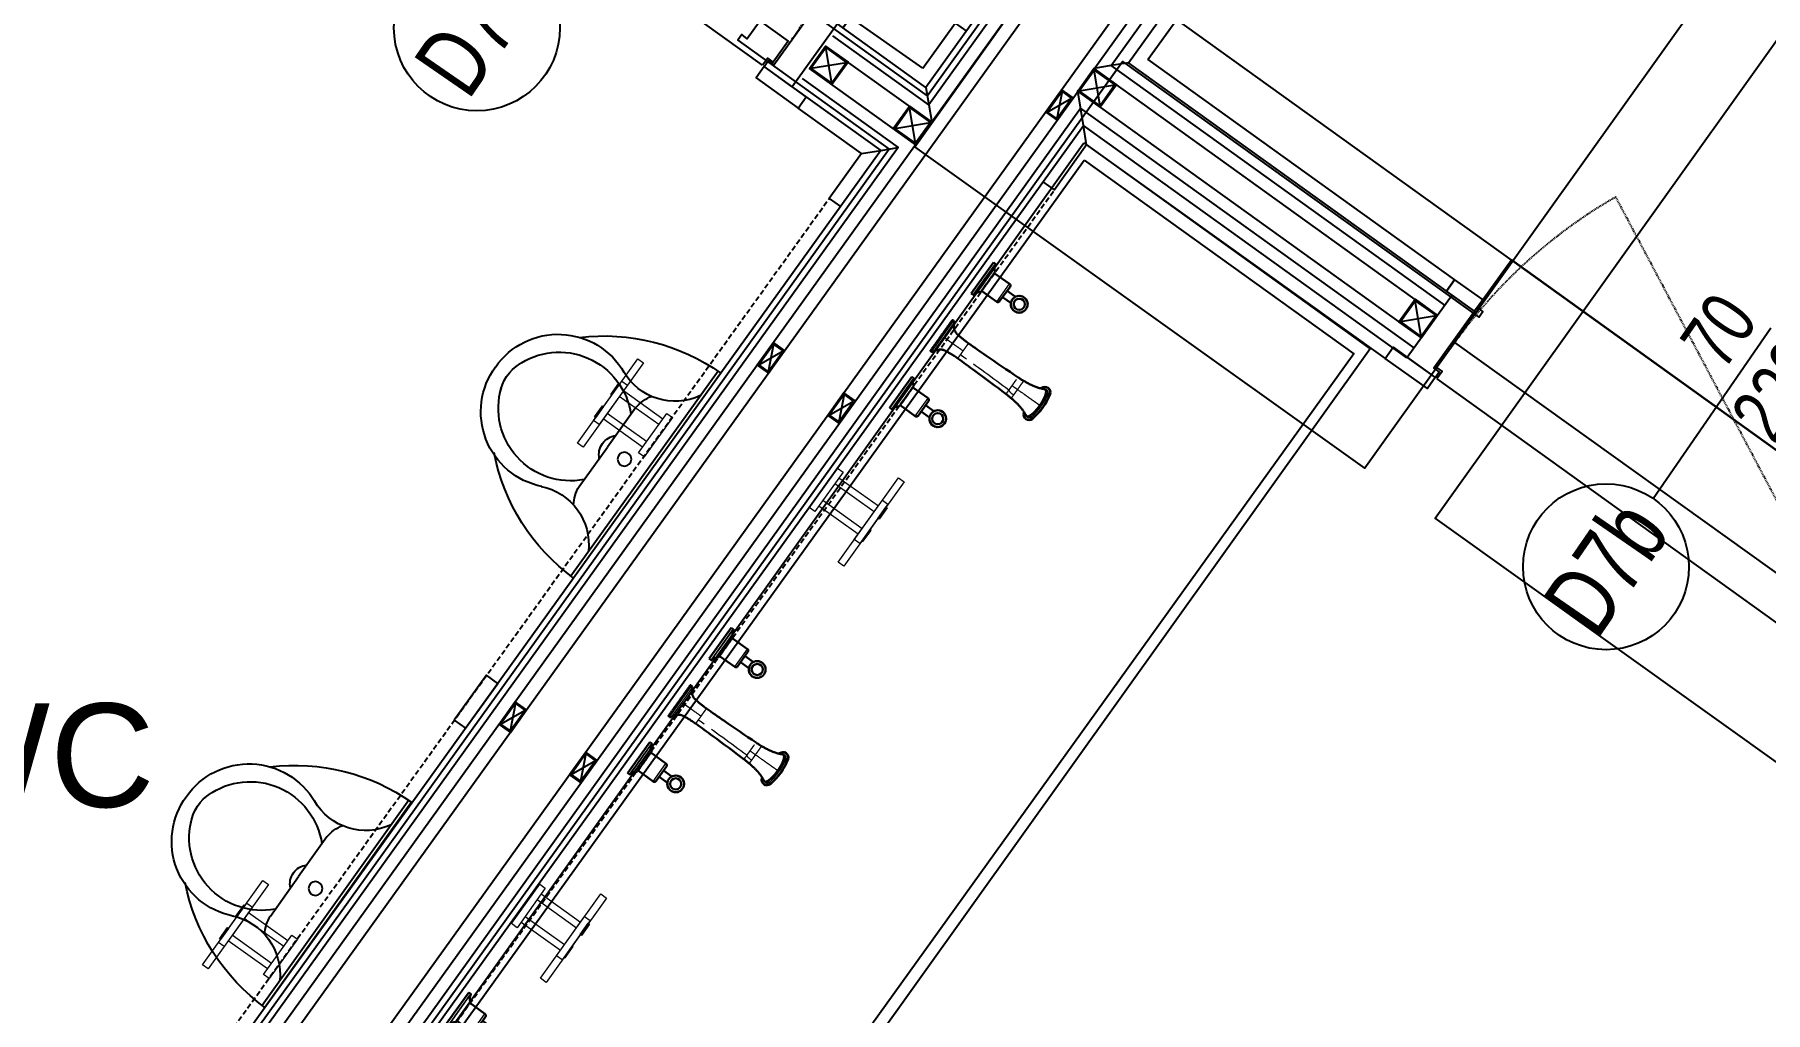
# Model space of a CAD drawing. Header units: millimetres. Extents: x 2562 to 7288, y 778 to 5635.
# Drawn here: x 4892.4 to 5142.7, y 3215.3 to 3356.7 of the extents above; entities that cross this region are included whole.
import ezdxf
from ezdxf.enums import TextEntityAlignment as Align

# ---------------------------------------------------------------- set-up
doc = ezdxf.new("R2010")
doc.units = ezdxf.units.MM
doc.linetypes.add('HIDDEN', pattern=[0.375, 0.25, -0.125])
doc.linetypes.add('PHANTOM', pattern=[12.7, 6.35, -1.27, 1.27, -1.27, 1.27, -1.27])
for name, color, linetype in [('0-gnl-knst-metal', 3, 'Continuous'), ('0-gnl-smbl-kapi', 6, 'Continuous'), ('0-gnl-smbl-mahal', 6, 'Continuous'), ('0-gnl-tarama', 252, 'Continuous'), ('0-gnl-ust', 191, 'HIDDEN'), ('1-gnl-ahsap', 33, 'Continuous'), ('1-gnl-seramik', 71, 'Continuous'), ('2-tef-armatur', 30, 'Continuous'), ('2-tef-vitrifiye', 140, 'Continuous'), ('4-dsm-gorunus', 241, 'Continuous')]:
    doc.layers.add(name, color=color, linetype=linetype)
doc.layers.add('ONOFF_LI-10', color=7, linetype='Continuous', lineweight=0, true_color=0xd6292c)
doc.styles.add('geomim', font='ARIALN.TTF')
doc.styles.get("Standard").update_dxf_attribs({"font": 'arial.ttf'})

# ---------------------------------------------------------------- blocks, each defined once
blk = doc.blocks.new('x-ref_base plan 1$0$pisuar')
for points in [[(-6511.08, 2052.3), (-6489.7, 2081.89)], [(-6510.67, 2052.01), (-6489.29, 2081.59)], [(-6501.59, 2076.63), (-6505.71, 2070.94)], [(-6509.82, 2065.24), (-6505.71, 2070.94)]]:
    blk.add_lwpolyline(points)
blk.add_circle((-6503.28, 2069.18), 1)
for centre, radius, start, end in [((-6512.86, 2076.25), 11.03, 29.9965, 144.7314), ((-6506.27, 2057.77), 29.25, 54.5276, 97.5992), ((-6515.18, 2077.81), 6.12, 117.133, 167.2553), ((-6512.7, 2074.21), 10.48, 7.8044, 125.0288), ((-6512.99, 2076.06), 11.03, 143.5553, 258.2901), ((-6495.9, 2086.15), 8.61, 209.9185, 295.0019), ((-6511.01, 2076.55), 10.48, 163.2578, 280.4823), ((-6497.36, 2073.11), 5.51, 110.872, 140.1974), ((-6504.07, 2069.84), 2.89, 145.5267, 191.2617), ((-6504.15, 2069.73), 2.89, 97.025, 142.76), ((-6493.38, 2075.61), 29.25, 191.5444, 233.7591), ((-6517.07, 2056.85), 8.61, 353.2848, 78.3682), ((-6505.15, 2062.33), 5.51, 148.0893, 177.4146)]:
    blk.add_arc(centre, radius, start, end)
blk = doc.blocks.new('20x40 kutu profil')
for points in [[(1, -2), (-1, -2), (-1, 2), (1, 2)], [(0.85, -1.85), (-0.85, -1.85), (-0.85, 1.85), (0.85, 1.85)]]:
    blk.add_lwpolyline(points, close=True)
at = {"color": 251}
for points in [[(-0.85, 1.85), (0.85, -1.85)], [(-0.85, -1.85), (0.85, 1.85)]]:
    blk.add_lwpolyline(points, dxfattribs=at)
blk = doc.blocks.new('40x40 kutu profil')
for points in [[(2, -2), (-2, -2), (-2, 2), (2, 2)], [(1.85, -1.85), (-1.85, -1.85), (-1.85, 1.85), (1.85, 1.85)]]:
    blk.add_lwpolyline(points, close=True)
at = {"color": 251}
for points in [[(-1.85, 1.85), (1.85, -1.85)], [(-1.85, -1.85), (1.85, 1.85)]]:
    blk.add_lwpolyline(points, dxfattribs=at)
blk = doc.blocks.new('A$C04FE5D2C')
at = {"linetype": 'Continuous', "lineweight": 30}
for p, q in [((0, 18.01), (0, 17.65)), ((0, 18.01), (0.05, 18.01)), ((0.05, 18.01), (5.5, 18.01)), ((5.5, 17.65), (5.5, 18.01)), ((10.11, 17.99), (10.11, 17.82)), ((15.43, 17.56), (15.44, 17.56)), ((15.64, 17.82), (15.62, 17.82)), ((15.64, 17.82), (15.64, 17.99)), ((20.32, 18.01), (20.32, 17.65)), ((20.32, 18.01), (25.82, 18.01)), ((25.82, 17.65), (25.82, 18.01)), ((1.16, 17.01), (1.16, 14.31)), ((4.34, 14.31), (4.34, 17.01)), ((21.48, 17.01), (21.48, 14.31)), ((24.66, 14.31), (24.66, 17.01)), ((4.04, 14.01), (1.46, 14.01)), ((2.2, 14.01), (2.2, 12.52)), ((3.3, 12.52), (3.3, 14.01)), ((24.36, 14.01), (21.78, 14.01)), ((22.52, 14.01), (22.52, 12.52)), ((23.62, 12.52), (23.62, 14.01)), ((1.95, 10.55), (1.95, 10.54)), ((1.98, 10.5), (2.08, 10.45)), ((3.42, 10.45), (3.52, 10.5)), ((3.55, 10.54), (3.55, 10.55)), ((22.27, 10.55), (22.27, 10.54)), ((23.87, 10.54), (23.87, 10.55)), ((10.57, 1.39), (10.49, 1.2)), ((10.68, 1.78), (10.75, 1.8)), ((10.7, 0.34), (10.7, 0.34)), ((14.99, 1.8), (15.06, 1.78))]:
    blk.add_line(p, q, dxfattribs=at)
at = {"linetype": 'PHANTOM', "lineweight": 0}
for p, q in [((0, 17.65), (0.05, 17.65)), ((0.04, 17.61), (0.09, 17.61)), ((0.05, 17.65), (5.5, 17.65)), ((0.09, 17.61), (5.46, 17.61)), ((20.32, 17.65), (25.82, 17.65)), ((20.36, 17.61), (25.78, 17.61)), ((0.94, 17.03), (0.97, 17.03)), ((0.97, 17.03), (4.56, 17.03)), ((21.26, 17.03), (24.88, 17.03)), ((1.16, 14.31), (4.34, 14.31)), ((21.48, 14.31), (24.66, 14.31)), ((1.86, 10.63), (1.87, 10.63)), ((1.95, 10.54), (1.96, 10.54)), ((2.01, 10.5), (1.98, 10.5)), ((2.15, 12.5), (2.13, 12.5)), ((3.37, 12.5), (3.35, 12.5)), ((3.52, 10.5), (3.49, 10.5)), ((3.54, 10.54), (3.55, 10.54)), ((3.63, 10.63), (3.64, 10.63)), ((22.18, 10.63), (22.19, 10.63)), ((22.27, 10.54), (22.28, 10.54)), ((22.33, 10.5), (22.3, 10.5)), ((22.47, 12.5), (22.45, 12.5)), ((23.69, 12.5), (23.67, 12.5)), ((23.84, 10.5), (23.81, 10.5)), ((23.86, 10.54), (23.87, 10.54)), ((23.95, 10.63), (23.96, 10.63)), ((10.74, 0.33), (10.75, 0.33))]:
    blk.add_line(p, q, dxfattribs=at)
at = {"linetype": 'Continuous', "lineweight": 30, "flags": 128}
for points in [[(22.3, 10.5), (22.39, 10.45), (22.4, 10.45)], [(23.74, 10.45), (23.75, 10.45), (23.84, 10.5)]]:
    blk.add_lwpolyline(points, dxfattribs=at)
at = {"linetype": 'Continuous', "lineweight": 30}
for centre, radius in [((2.75, 11.45), 1.21), ((23.07, 11.45), 1.21), ((2.75, 11.45), 0.806), ((23.07, 11.45), 0.806)]:
    blk.add_circle(centre, radius, dxfattribs=at)
at = {"linetype": 'PHANTOM', "lineweight": 0}
for centre in [(2.75, 11.45), (23.07, 11.45)]:
    blk.add_circle(centre, 0.767, dxfattribs=at)
at = {"linetype": 'Continuous', "lineweight": 30}
for centre, radius, start, end in [((0.05, 17.65), 0.05, 180, 262.4292), ((-0.12, 16.37), 1.25, 32.2711, 82.4292), ((5.62, 16.37), 1.25, 97.5708, 147.7289), ((5.45, 17.65), 0.05, 277.5708, 0), ((10.13, 17.99), 0.02, 90, 180), ((15.62, 17.99), 0.02, 0, 90), ((20.37, 17.65), 0.05, 180, 262.4292), ((20.2, 16.37), 1.25, 32.2711, 82.4292), ((25.94, 16.37), 1.25, 97.5708, 147.7289), ((25.77, 17.65), 0.05, 277.5708, 0), ((0.98, 17.06), 0.05, 212.2711, 270), ((4.52, 17.06), 0.05, 270, 327.7289), ((21.3, 17.06), 0.05, 212.2711, 270), ((24.84, 17.06), 0.05, 270, 327.7289), ((1.46, 14.31), 0.3, 180, 270), ((4.04, 14.31), 0.3, 270, 0), ((21.78, 14.31), 0.3, 180, 270), ((24.36, 14.31), 0.3, 270, 0), ((2.75, 11.45), 1.21, 120.5725, 222.6963), ((1.89, 10.66), 0.05, 222.6963, 258.9958), ((2, 10.54), 0.05, 180, 242.9643), ((2.18, 12.41), 0.1, 94.5491, 120.5725), ((3.32, 12.41), 0.1, 59.4275, 85.4509), ((2.75, 11.45), 1.21, 317.3037, 59.4275), ((3.5, 10.54), 0.05, 297.0357, 0), ((3.61, 10.66), 0.05, 281.0042, 317.3037), ((23.07, 11.45), 1.22, 120.5725, 180), ((23.07, 11.45), 1.22, 180, 222.6963), ((22.21, 10.66), 0.05, 222.6963, 258.9958), ((22.32, 10.54), 0.05, 180, 242.9643), ((22.5, 12.41), 0.1, 94.5491, 120.5725), ((23.64, 12.41), 0.1, 59.4275, 85.4509), ((23.07, 11.45), 1.21, 317.3037, 59.4275), ((23.82, 10.54), 0.05, 297.0357, 0), ((23.93, 10.66), 0.05, 281.0042, 317.3037), ((10.9, 1.03), 0.79, 106.0276, 253.9724), ((12.87, 9.12), 9.12, 256.0814, 283.9186), ((14.85, 1.03), 0.79, 286.0276, 73.9724)]:
    blk.add_arc(centre, radius, start, end, dxfattribs=at)
for points, knots in [([(10.11, 17.82), (10.11, 17.79), (10.12, 17.74), (10.16, 17.66), (10.21, 17.6), (10.27, 17.57), (10.29, 17.56)], [0, 0, 0, 0, 0.2619585, 0.4999597, 0.7379927, 1, 1, 1, 1]), ([(10.13, 18.01), (10.13, 18.01), (10.13, 18.01), (10.13, 18.01), (10.13, 18.01), (10.13, 18.01), (10.14, 18.01), (10.15, 18.01), (10.18, 18.01), (10.21, 18.01), (10.25, 18.01), (10.33, 18.01), (10.45, 18.01), (10.58, 18.01), (10.74, 18.01), (10.93, 18.01), (11.13, 18.01), (11.34, 18.01), (11.57, 18.01), (11.82, 18.01), (12.07, 18.01), (12.33, 18.01), (12.6, 18.01), (12.87, 18.01), (13.14, 18.01), (13.41, 18.01), (13.67, 18.01), (13.92, 18.01), (14.17, 18.01), (14.4, 18.01), (14.61, 18.01), (14.81, 18.01), (15, 18.01), (15.16, 18.01), (15.29, 18.01), (15.41, 18.01), (15.49, 18.01), (15.53, 18.01), (15.56, 18.01), (15.59, 18.01), (15.6, 18.01), (15.61, 18.01), (15.61, 18.01), (15.61, 18.01), (15.62, 18.01)], [0, 0, 0, 0, 0.006255, 0.012507, 0.018756, 0.025007, 0.03126, 0.046886, 0.062518, 0.078143, 0.093775, 0.125023, 0.156271, 0.187519, 0.218768, 0.250016, 0.281264, 0.312512, 0.34376, 0.375008, 0.406256, 0.437504, 0.468752, 0.5, 0.531249, 0.562497, 0.593745, 0.624993, 0.656241, 0.687489, 0.718737, 0.749985, 0.781233, 0.812481, 0.84373, 0.874978, 0.906226, 0.921851, 0.937483, 0.953109, 0.968741, 0.979158, 0.989574, 1, 1, 1, 1]), ([(10.27, 17.57), (10.36, 17.53), (10.54, 17.46), (10.76, 17.31), (10.91, 17.18), (11.03, 17.05), (11.12, 16.93), (11.2, 16.81), (11.28, 16.67), (11.37, 16.46), (11.4, 16.15), (11.45, 15.77), (11.49, 15.3), (11.52, 14.75), (11.53, 14.35), (11.53, 14.14)], [0, 0, 0, 0, 0.079986, 0.145497, 0.197201, 0.236116, 0.277993, 0.310466, 0.346274, 0.402969, 0.480533, 0.579074, 0.698505, 0.838801, 1, 1, 1, 1]), ([(14.21, 14.14), (14.21, 14.33), (14.22, 14.67), (14.24, 15.16), (14.27, 15.57), (14.3, 15.91), (14.34, 16.17), (14.36, 16.36), (14.38, 16.48), (14.42, 16.57), (14.47, 16.68), (14.55, 16.84), (14.68, 17.02), (14.87, 17.23), (15.13, 17.43), (15.35, 17.52), (15.47, 17.57)], [0, 0, 0, 0, 0.141282, 0.264213, 0.368859, 0.455145, 0.523121, 0.572816, 0.597853, 0.616763, 0.647191, 0.69116, 0.748702, 0.819488, 0.902784, 1, 1, 1, 1]), ([(15.45, 17.56), (15.48, 17.57), (15.53, 17.6), (15.58, 17.66), (15.62, 17.74), (15.63, 17.79), (15.63, 17.82)], [0, 0, 0, 0, 0.261647, 0.499385, 0.737354, 1, 1, 1, 1]), ([(1.01, 17.01), (1.03, 17.01), (1.09, 17.01), (1.24, 17.01), (1.46, 17.01), (1.74, 17.01), (2.06, 17.01), (2.4, 17.01), (2.74, 17.01), (3.08, 17.01), (3.4, 17.01), (3.7, 17.01), (3.98, 17.01), (4.22, 17.01), (4.39, 17.01), (4.5, 17.01), (4.52, 17.01), (4.52, 17.01)], [0, 0, 0, 0, 0.061862, 0.127429, 0.195723, 0.265465, 0.335208, 0.403502, 0.469069, 0.530931, 0.592793, 0.65836, 0.726654, 0.796396, 0.866139, 0.934433, 1, 1, 1, 1]), ([(21.31, 17.01), (21.31, 17.01), (21.3, 17.01), (21.39, 17.01), (21.53, 17.01), (21.74, 17.01), (21.98, 17.01), (22.26, 17.01), (22.58, 17.01), (22.93, 17.01), (23.3, 17.01), (23.65, 17.01), (23.98, 17.01), (24.26, 17.01), (24.4, 17.01), (24.47, 17.01)], [0, 0, 0, 0, 0.051734, 0.134777, 0.216093, 0.294164, 0.367823, 0.441482, 0.519553, 0.600869, 0.683911, 0.766954, 0.84827, 0.926341, 1, 1, 1, 1]), ([(24.47, 17.01), (24.53, 17.01), (24.66, 17.01), (24.78, 17.01), (24.84, 17.01), (24.84, 17.01), (24.83, 17.01)], [0, 0, 0, 0, 0.278637, 0.573963, 0.881568, 1, 1, 1, 1]), ([(11.53, 14.14), (11.52, 13.13), (11.5, 10.23), (11.43, 7.33), (11.38, 5.44)], [0, 0, 0, 0, 0.3494899, 1, 1, 1, 1]), ([(14.36, 5.44), (14.31, 7.33), (14.24, 10.23), (14.22, 13.13), (14.21, 14.14)], [0, 0, 0, 0, 0.650509, 1, 1, 1, 1]), ([(11.38, 5.46), (11.38, 5.38), (11.37, 5.23), (11.36, 4.91), (11.34, 4.67), (11.33, 4.51)], [0, 0, 0, 0, 0.245433, 0.494634, 1, 1, 1, 1]), ([(14.41, 4.51), (14.41, 4.58), (14.39, 4.73), (14.38, 4.97), (14.37, 5.18), (14.37, 5.34), (14.36, 5.41), (14.36, 5.44), (14.36, 5.46)], [0, 0, 0, 0, 0.209842, 0.470091, 0.745618, 0.873077, 0.935049, 1, 1, 1, 1]), ([(11.33, 4.51), (11.31, 4.35), (11.28, 4.04), (11.22, 3.58), (11.16, 3.18), (11.09, 2.84), (11.02, 2.59), (10.97, 2.39), (10.91, 2.2), (10.85, 2.03), (10.78, 1.87), (10.73, 1.75), (10.69, 1.64), (10.65, 1.54), (10.61, 1.46), (10.59, 1.42), (10.58, 1.41)], [0, 0, 0, 0, 0.130598, 0.262063, 0.374921, 0.468098, 0.540539, 0.591968, 0.646486, 0.713727, 0.758036, 0.81965, 0.860518, 0.909501, 0.967164, 1, 1, 1, 1]), ([(15.16, 1.41), (15.15, 1.42), (15.13, 1.46), (15.09, 1.54), (15.05, 1.64), (15.01, 1.75), (14.96, 1.87), (14.9, 2.01), (14.85, 2.14), (14.81, 2.27), (14.77, 2.41), (14.72, 2.59), (14.65, 2.84), (14.58, 3.18), (14.52, 3.58), (14.46, 4.04), (14.43, 4.35), (14.41, 4.51)], [0, 0, 0, 0, 0.032802, 0.090465, 0.139448, 0.180316, 0.24193, 0.286239, 0.332807, 0.372602, 0.408054, 0.459483, 0.531924, 0.625102, 0.73796, 0.869425, 1, 1, 1, 1]), ([(10.59, 1.41), (10.58, 1.41), (10.58, 1.4), (10.57, 1.39), (10.57, 1.39)], [0, 0, 0, 0, 0.606175, 1, 1, 1, 1]), ([(10.7, 1.7), (10.7, 1.71), (10.7, 1.71), (10.69, 1.72), (10.69, 1.73), (10.69, 1.74), (10.69, 1.75), (10.68, 1.76), (10.68, 1.76), (10.68, 1.77), (10.68, 1.78), (10.68, 1.78), (10.68, 1.78), (10.68, 1.78), (10.68, 1.78)], [0, 0, 0, 0, 0.075119, 0.150243, 0.22537, 0.300499, 0.375628, 0.450755, 0.525881, 0.601003, 0.676123, 0.751242, 0.875618, 1, 1, 1, 1]), ([(10.8, 0.52), (10.8, 0.53), (10.79, 0.55), (10.78, 0.57), (10.77, 0.59), (10.76, 0.62), (10.75, 0.64), (10.74, 0.67), (10.73, 0.7), (10.72, 0.72), (10.71, 0.75), (10.7, 0.78), (10.69, 0.81), (10.69, 0.83), (10.68, 0.84)], [0, 0, 0, 0, 0.08331, 0.166642, 0.249987, 0.333334, 0.416678, 0.500015, 0.583345, 0.666667, 0.749987, 0.833311, 0.916645, 1, 1, 1, 1]), ([(10.68, 0.27), (10.68, 0.27), (10.68, 0.27), (10.68, 0.27), (10.68, 0.27), (10.68, 0.27), (10.68, 0.28), (10.68, 0.28), (10.68, 0.29), (10.68, 0.3), (10.69, 0.3), (10.69, 0.31), (10.69, 0.33), (10.7, 0.34), (10.7, 0.34)], [0, 0, 0, 0, 0.075059, 0.150121, 0.225184, 0.300248, 0.375312, 0.450373, 0.525432, 0.600488, 0.675543, 0.750597, 0.875294, 1, 1, 1, 1]), ([(10.7, 0.34), (10.7, 0.35), (10.7, 0.36), (10.71, 0.38), (10.72, 0.39), (10.72, 0.41), (10.73, 0.42), (10.74, 0.44), (10.74, 0.45), (10.75, 0.46), (10.75, 0.47), (10.76, 0.48), (10.76, 0.49), (10.77, 0.5), (10.77, 0.51), (10.78, 0.52), (10.78, 0.53), (10.78, 0.53), (10.78, 0.53)], [0, 0, 0, 0, 0.06259, 0.125101, 0.187567, 0.250029, 0.312522, 0.375034, 0.437548, 0.500054, 0.562547, 0.625033, 0.687521, 0.750013, 0.812506, 0.875004, 0.937506, 1, 1, 1, 1]), ([(10.8, 0.52), (10.8, 0.51), (10.79, 0.48), (10.77, 0.42), (10.75, 0.38), (10.74, 0.33)], [0, 0, 0, 0, 0.5, 0.5, 1, 1, 1, 1]), ([(14.94, 0.52), (14.94, 0.53), (14.95, 0.55), (14.96, 0.57), (14.97, 0.59), (14.98, 0.62), (14.99, 0.64), (15, 0.67), (15.01, 0.7), (15.02, 0.72), (15.03, 0.75), (15.04, 0.78), (15.05, 0.81), (15.05, 0.83), (15.06, 0.84)], [0, 0, 0, 0, 0.083305, 0.166638, 0.249984, 0.333334, 0.41668, 0.500017, 0.583345, 0.666666, 0.749983, 0.833303, 0.916638, 1, 1, 1, 1]), ([(15, 0.33), (15, 0.34), (15, 0.35), (14.99, 0.37), (14.99, 0.38), (14.98, 0.4), (14.98, 0.42), (14.97, 0.43), (14.97, 0.44), (14.96, 0.46), (14.96, 0.47), (14.96, 0.48), (14.95, 0.49), (14.95, 0.5), (14.95, 0.51), (14.94, 0.52), (14.94, 0.52), (14.94, 0.52)], [0, 0, 0, 0, 0.066761, 0.133409, 0.200002, 0.266603, 0.333251, 0.399924, 0.466599, 0.533262, 0.599909, 0.666555, 0.733208, 0.799872, 0.866554, 0.933264, 1, 1, 1, 1]), ([(14.96, 0.53), (14.96, 0.53), (14.96, 0.53), (14.97, 0.52), (14.97, 0.51), (14.97, 0.5), (14.98, 0.49), (14.98, 0.48), (14.99, 0.47), (14.99, 0.46), (15, 0.45), (15, 0.44), (15.01, 0.42), (15.02, 0.41), (15.02, 0.39), (15.03, 0.38), (15.04, 0.36), (15.04, 0.35), (15.04, 0.34)], [0, 0, 0, 0, 0.062407, 0.124872, 0.187373, 0.2499, 0.312447, 0.375002, 0.437545, 0.500061, 0.562534, 0.624982, 0.687448, 0.74998, 0.812599, 0.875225, 0.937738, 1, 1, 1, 1]), ([(15.06, 1.78), (15.06, 1.78), (15.06, 1.78), (15.06, 1.78), (15.06, 1.78), (15.06, 1.78), (15.06, 1.77), (15.06, 1.77), (15.06, 1.76), (15.05, 1.75), (15.05, 1.75), (15.05, 1.73), (15.05, 1.72), (15.04, 1.71), (15.04, 1.7)], [0, 0, 0, 0, 0.074825, 0.149645, 0.224463, 0.299279, 0.374096, 0.448915, 0.523738, 0.598565, 0.673395, 0.748226, 0.874118, 1, 1, 1, 1]), ([(15.06, 0.27), (15.06, 0.27), (15.06, 0.27), (15.06, 0.27), (15.06, 0.27), (15.06, 0.27), (15.06, 0.28), (15.06, 0.28), (15.06, 0.29), (15.06, 0.3), (15.05, 0.3), (15.05, 0.31), (15.05, 0.33), (15.04, 0.34), (15.04, 0.34)], [0, 0, 0, 0, 0.0755641, 0.1511321, 0.2267027, 0.3022743, 0.3778454, 0.4534145, 0.52898, 0.6045417, 0.6801011, 0.7556602, 0.8778242, 1, 1, 1, 1]), ([(15.17, 1.38), (15.17, 1.39), (15.16, 1.4), (15.16, 1.41), (15.16, 1.41)], [0, 0, 0, 0, 0.855439, 1, 1, 1, 1]), ([(15.25, 1.21), (15.24, 1.24), (15.22, 1.29), (15.18, 1.36), (15.17, 1.39)], [0, 0, 0, 0, 0.56156, 1, 1, 1, 1])]:
    blk.add_open_spline(points, degree=3, knots=knots, dxfattribs=at)
at = {"linetype": 'PHANTOM', "lineweight": 0}
for points, knots in [([(10.2, 17.82), (10.18, 17.82), (10.15, 17.82), (10.12, 17.82), (10.11, 17.82), (10.11, 17.82), (10.11, 17.82)], [0.07778706, 0.07778706, 0.07778706, 0.07778706, 0.080217906, 0.081433328, 0.082648751, 0.08440054, 0.08440054, 0.08440054, 0.08440054]), ([(15.62, 17.82), (15.61, 17.82), (15.6, 17.82), (15.46, 17.82), (15.25, 17.82), (15.02, 17.82), (14.81, 17.82), (14.65, 17.82), (14.43, 17.82), (14.16, 17.82), (13.85, 17.82), (13.53, 17.83), (13.25, 17.83), (13, 17.83), (12.76, 17.83), (12.51, 17.83), (12.3, 17.83), (12.13, 17.83), (11.97, 17.82), (11.79, 17.82), (11.57, 17.82), (11.36, 17.82), (11.17, 17.82), (11.01, 17.82), (10.86, 17.82), (10.74, 17.82), (10.6, 17.82), (10.45, 17.82), (10.31, 17.82), (10.24, 17.82), (10.2, 17.82)], [0, 0, 0, 0, 0.047973, 0.112233, 0.175081, 0.236516, 0.260872, 0.290204, 0.324508, 0.363783, 0.413283, 0.455698, 0.491023, 0.520844, 0.551994, 0.584472, 0.618278, 0.633257, 0.653471, 0.678921, 0.709604, 0.745519, 0.773855, 0.800746, 0.826193, 0.850196, 0.872755, 0.912893, 0.955308, 1, 1, 1, 1]), ([(10.3, 17.56), (10.3, 17.56), (10.27, 17.56), (10.33, 17.56), (10.38, 17.56)], [0, 0, 0, 0, 0.138766, 1, 1, 1, 1]), ([(10.38, 17.56), (10.4, 17.56), (10.44, 17.56), (10.48, 17.56), (10.52, 17.56), (10.58, 17.56), (10.68, 17.56), (10.8, 17.56), (10.91, 17.56), (11.03, 17.56), (11.18, 17.56), (11.35, 17.56), (11.47, 17.56), (11.54, 17.56), (11.65, 17.56), (11.82, 17.56), (12.06, 17.56), (12.24, 17.56), (12.36, 17.56), (12.45, 17.56), (12.59, 17.56), (12.74, 17.56), (12.85, 17.56), (12.87, 17.56)], [0.04552996, 0.04552996, 0.04552996, 0.04552996, 0.0479608, 0.04856851, 0.04917623, 0.05039165, 0.05282249, 0.05525334, 0.05646876, 0.05768419, 0.06011503, 0.06254588, 0.0637613, 0.06436901, 0.06497672, 0.06740757, 0.06983841, 0.07226926, 0.07287697, 0.07348468, 0.0747001, 0.07713095, 0.07778706, 0.07778706, 0.07778706, 0.07778706]), ([(12.87, 17.56), (13.07, 17.56), (13.46, 17.56), (14.02, 17.56), (14.53, 17.56), (14.94, 17.56), (15.24, 17.56), (15.41, 17.56), (15.43, 17.56), (15.43, 17.56)], [0, 0, 0, 0, 0.151141, 0.301758, 0.452856, 0.604253, 0.755141, 0.90625, 1, 1, 1, 1]), ([(12.87, 17.56), (12.87, 17.5), (12.87, 17.39), (12.87, 17.23), (12.87, 17.11), (12.87, 16.97), (12.87, 16.82), (12.87, 16.7), (12.87, 16.57), (12.87, 16.44), (12.87, 16.43), (12.87, 16.41), (12.87, 16.21), (12.87, 15.82), (12.87, 15.07), (12.87, 14.51), (12.87, 14.14)], [0.0471037, 0.0471037, 0.0471037, 0.0471037, 0.1875, 0.2106962, 0.21875, 0.328125, 0.3357789, 0.34375, 0.4335938, 0.4394531, 0.4404297, 0.4433594, 0.453125, 0.5922237, 0.7313225, 1, 1, 1, 1]), ([(11.53, 14.14), (11.53, 14.14), (11.52, 14.14), (11.55, 14.14), (11.61, 14.14), (11.71, 14.14), (11.88, 14.14), (12.05, 14.14), (12.17, 14.14)], [0, 0, 0, 0, 0.033713, 0.1948962, 0.3561076, 0.5172819, 0.6785291, 1, 1, 1, 1]), ([(12.17, 14.14), (12.23, 14.14), (12.38, 14.14), (12.62, 14.14), (12.79, 14.14), (12.87, 14.14)], [0, 0, 0, 0, 0.02884029, 0.06009029, 0.09134029, 0.09134029, 0.09134029, 0.09134029]), ([(12.87, 14.14), (12.95, 14.14), (13.12, 14.14), (13.37, 14.14), (13.6, 14.14), (13.8, 14.14), (13.98, 14.14), (14.11, 14.14), (14.19, 14.14), (14.21, 14.14), (14.21, 14.14), (14.21, 14.14)], [0.7445474, 0.7445474, 0.7445474, 0.7445474, 0.7757974, 0.8070474, 0.8382974, 0.8695474, 0.9007974, 0.9320474, 0.9632974, 0.9945474, 1, 1, 1, 1]), ([(11.38, 5.46), (11.39, 5.46), (11.4, 5.46), (11.47, 5.46), (11.59, 5.46), (11.79, 5.46), (11.97, 5.46), (12.09, 5.46)], [0, 0, 0, 0, 0.14558, 0.297724, 0.461801, 0.639878, 1, 1, 1, 1]), ([(12.09, 5.46), (12.11, 5.46), (12.13, 5.46), (12.18, 5.46), (12.22, 5.46), (12.26, 5.46), (12.3, 5.46), (12.35, 5.46), (12.39, 5.46), (12.43, 5.46), (12.48, 5.46), (12.52, 5.46), (12.56, 5.46), (12.61, 5.46), (12.65, 5.46), (12.69, 5.46), (12.74, 5.46), (12.78, 5.46), (12.83, 5.46), (12.86, 5.46), (12.87, 5.46)], [0, 0, 0, 0, 0.055478, 0.111045, 0.166624, 0.222202, 0.277781, 0.33336, 0.388938, 0.444509, 0.500068, 0.555608, 0.611133, 0.666652, 0.722173, 0.7777, 0.833242, 0.888802, 0.944387, 1, 1, 1, 1]), ([(12.87, 5.46), (12.89, 5.46), (12.92, 5.46), (12.97, 5.46), (13.03, 5.46), (13.08, 5.46), (13.13, 5.46), (13.18, 5.46), (13.23, 5.46), (13.28, 5.46), (13.33, 5.46), (13.38, 5.46), (13.44, 5.46), (13.49, 5.46), (13.54, 5.46), (13.59, 5.46), (13.63, 5.46), (13.68, 5.46), (13.73, 5.46), (13.78, 5.46), (13.84, 5.46), (13.9, 5.46), (13.93, 5.46), (13.95, 5.46)], [0, 0, 0, 0, 0.0457693, 0.091519, 0.1372541, 0.1829805, 0.2287054, 0.274433, 0.3201623, 0.3658934, 0.4116277, 0.4573674, 0.5031101, 0.5488524, 0.5945939, 0.6403371, 0.6860842, 0.7318296, 0.7775707, 0.82331, 0.8822024, 0.9411007, 1, 1, 1, 1]), ([(11.86, 4.51), (11.76, 4.51), (11.57, 4.51), (11.4, 4.51), (11.34, 4.51), (11.32, 4.51), (11.33, 4.51), (11.33, 4.51)], [0, 0, 0, 0, 0.393648, 0.709404, 0.846839, 0.979438, 1, 1, 1, 1]), ([(12.87, 4.51), (12.85, 4.51), (12.81, 4.51), (12.76, 4.51), (12.7, 4.51), (12.64, 4.51), (12.58, 4.51), (12.53, 4.51), (12.47, 4.51), (12.41, 4.51), (12.36, 4.51), (12.3, 4.51), (12.24, 4.51), (12.19, 4.51), (12.13, 4.51), (12.08, 4.51), (12.02, 4.51), (11.97, 4.51), (11.92, 4.51), (11.88, 4.51), (11.86, 4.51)], [0, 0, 0, 0, 0.055528, 0.111068, 0.166615, 0.222169, 0.277727, 0.333287, 0.388846, 0.444403, 0.499959, 0.555514, 0.611064, 0.666611, 0.722161, 0.777715, 0.83327, 0.888828, 0.944402, 1, 1, 1, 1]), ([(14.41, 4.51), (14.41, 4.51), (14.42, 4.51), (14.4, 4.51), (14.37, 4.51), (14.29, 4.51), (14.13, 4.51), (13.85, 4.51), (13.4, 4.51), (13.06, 4.51), (12.87, 4.51)], [0, 0, 0, 0, 0.000789, 0.063024, 0.128575, 0.200977, 0.282452, 0.475167, 0.712269, 1, 1, 1, 1]), ([(12.87, 0.59), (12.87, 0.63), (12.87, 0.79), (12.87, 1.18), (12.87, 1.62), (12.87, 2.2), (12.87, 2.8), (12.87, 3.6), (12.87, 4.1), (12.87, 4.51)], [0.1108773, 0.1108773, 0.1108773, 0.1108773, 0.1434164, 0.2215414, 0.2996664, 0.4481039, 0.6277914, 0.6902914, 0.9856641, 0.9856641, 0.9856641, 0.9856641]), ([(10.7, 1.7), (10.69, 1.7), (10.67, 1.69), (10.65, 1.68), (10.62, 1.67), (10.6, 1.66), (10.58, 1.65), (10.55, 1.64), (10.53, 1.62), (10.51, 1.61), (10.49, 1.59), (10.46, 1.58), (10.44, 1.56), (10.42, 1.54), (10.38, 1.5), (10.32, 1.43), (10.27, 1.34), (10.23, 1.24), (10.2, 1.14), (10.19, 1.02), (10.2, 0.9), (10.23, 0.8), (10.27, 0.71), (10.32, 0.61), (10.39, 0.54), (10.44, 0.49), (10.48, 0.46), (10.52, 0.43), (10.56, 0.4), (10.61, 0.38), (10.65, 0.36), (10.68, 0.35), (10.7, 0.34)], [0, 0, 0, 0, 0.014718, 0.029435, 0.044151, 0.058866, 0.07358, 0.088293, 0.103006, 0.117717, 0.132428, 0.147138, 0.161848, 0.176557, 0.191265, 0.259178, 0.327077, 0.377535, 0.427987, 0.501154, 0.575234, 0.624762, 0.674295, 0.741902, 0.809522, 0.836725, 0.86393, 0.891138, 0.918349, 0.945563, 0.97278, 1, 1, 1, 1]), ([(10.52, 1.28), (10.5, 1.25), (10.45, 1.17), (10.43, 1.02), (10.46, 0.86), (10.53, 0.72), (10.64, 0.61), (10.74, 0.56), (10.78, 0.53)], [0, 0, 0, 0, 0.127646, 0.301877, 0.476216, 0.650712, 0.825323, 1, 1, 1, 1]), ([(10.68, 0.84), (10.66, 0.86), (10.61, 0.89), (10.54, 0.95), (10.49, 1.04), (10.48, 1.13), (10.49, 1.21), (10.51, 1.24), (10.51, 1.24)], [0, 0, 0, 0, 0.186378, 0.37074, 0.563471, 0.763122, 0.963499, 1, 1, 1, 1]), ([(10.57, 1.39), (10.56, 1.37), (10.55, 1.34), (10.54, 1.28), (10.55, 1.21), (10.58, 1.13), (10.64, 1.08), (10.67, 1.05)], [0, 0, 0, 0, 0.145777, 0.302862, 0.460346, 0.627474, 1, 1, 1, 1]), ([(10.67, 1.05), (10.68, 1.04), (10.69, 1.03), (10.71, 1.02), (10.74, 1), (10.76, 0.99), (10.78, 0.97), (10.8, 0.96), (10.83, 0.95), (10.85, 0.93), (10.87, 0.92), (10.9, 0.91), (10.92, 0.9), (10.94, 0.89), (10.97, 0.88), (10.99, 0.87), (11.01, 0.86), (11.04, 0.85), (11.06, 0.84), (11.09, 0.83), (11.11, 0.83), (11.19, 0.8), (11.31, 0.76), (11.49, 0.72), (11.67, 0.69), (11.84, 0.66), (12.02, 0.64), (12.19, 0.62), (12.36, 0.6), (12.53, 0.6), (12.7, 0.59), (12.81, 0.59), (12.87, 0.59)], [0, 0, 0, 0, 0.0114669, 0.0229311, 0.0343917, 0.045851, 0.0573092, 0.0687659, 0.0802219, 0.0916765, 0.1031296, 0.1145818, 0.1260336, 0.1374849, 0.148936, 0.1603869, 0.1718373, 0.1832874, 0.1947374, 0.2061872, 0.217637, 0.2290865, 0.3089362, 0.388786, 0.4686359, 0.5484859, 0.6237376, 0.6989892, 0.7742413, 0.8494939, 0.9247494, 1, 1, 1, 1]), ([(12.87, 0.48), (12.83, 0.48), (12.76, 0.48), (12.66, 0.48), (12.54, 0.49), (12.39, 0.49), (12.22, 0.5), (12.04, 0.52), (11.87, 0.54), (11.71, 0.56), (11.58, 0.58), (11.45, 0.6), (11.34, 0.62), (11.26, 0.64), (11.2, 0.65), (11.14, 0.67), (11.08, 0.68), (11.02, 0.7), (10.97, 0.72), (10.91, 0.74), (10.85, 0.76), (10.79, 0.79), (10.74, 0.81), (10.7, 0.83), (10.68, 0.84)], [0, 0, 0, 0, 0.0472141, 0.0944287, 0.141643, 0.2128798, 0.2841157, 0.3715416, 0.4589675, 0.518721, 0.5784741, 0.6382286, 0.6979838, 0.7254321, 0.7528803, 0.7803253, 0.8077664, 0.8352089, 0.8626589, 0.8901196, 0.9175932, 0.945076, 0.9725596, 1, 1, 1, 1]), ([(10.7, 0.34), (10.7, 0.34), (10.72, 0.34), (10.73, 0.34), (10.74, 0.33)], [0, 0, 0, 0, 0.499998, 1, 1, 1, 1]), ([(10.75, 0.33), (10.76, 0.38), (10.77, 0.42), (10.79, 0.48), (10.8, 0.51), (10.8, 0.52)], [0, 0, 0, 0, 0.5, 0.5, 1, 1, 1, 1]), ([(10.75, 0.33), (10.78, 0.32), (10.84, 0.31), (10.92, 0.29), (11.01, 0.27), (11.1, 0.25), (11.18, 0.24), (11.27, 0.22), (11.36, 0.21), (11.45, 0.19), (11.54, 0.18), (11.62, 0.17), (11.79, 0.15), (12.03, 0.12), (12.41, 0.1), (12.84, 0.08), (13.31, 0.09), (13.79, 0.13), (14.15, 0.17), (14.41, 0.21), (14.56, 0.24), (14.71, 0.27), (14.86, 0.3), (14.95, 0.32), (15, 0.33)], [0, 0, 0, 0, 0.0207, 0.041399, 0.062097, 0.082795, 0.103493, 0.12419, 0.144886, 0.165582, 0.186277, 0.206972, 0.227666, 0.303571, 0.379476, 0.490587, 0.601701, 0.712042, 0.822381, 0.857896, 0.893414, 0.928937, 0.964466, 1, 1, 1, 1]), ([(10.78, 0.53), (10.79, 0.53), (10.79, 0.53), (10.8, 0.53), (10.8, 0.52)], [0, 0, 0, 0, 0.5, 1, 1, 1, 1]), ([(10.8, 0.52), (11.03, 0.48), (11.48, 0.39), (12.17, 0.33), (12.84, 0.31), (13.46, 0.32), (14.01, 0.37), (14.5, 0.43), (14.79, 0.49), (14.94, 0.52)], [0, 0, 0, 0, 0.163651, 0.331208, 0.500355, 0.642334, 0.782903, 0.892243, 1, 1, 1, 1]), ([(12.87, 0.59), (12.9, 0.59), (12.96, 0.59), (13.04, 0.59), (13.13, 0.59), (13.22, 0.6), (13.31, 0.6), (13.39, 0.61), (13.48, 0.61), (13.57, 0.62), (13.65, 0.63), (13.74, 0.64), (13.83, 0.65), (13.94, 0.67), (14.09, 0.69), (14.27, 0.73), (14.45, 0.77), (14.58, 0.81), (14.67, 0.84), (14.71, 0.86), (14.76, 0.87), (14.8, 0.89), (14.84, 0.91), (14.88, 0.93), (14.93, 0.95), (14.97, 0.98), (15.01, 1), (15.04, 1.03), (15.07, 1.05), (15.08, 1.06)], [0, 0, 0, 0, 0.038031, 0.076062, 0.114091, 0.152118, 0.190146, 0.228175, 0.266204, 0.304233, 0.342261, 0.38029, 0.418319, 0.456348, 0.535869, 0.615391, 0.694913, 0.774434, 0.794931, 0.815429, 0.835927, 0.856426, 0.876926, 0.897428, 0.917933, 0.938441, 0.958954, 0.979473, 1, 1, 1, 1]), ([(15.06, 0.84), (15.05, 0.84), (15.03, 0.83), (15, 0.81), (14.97, 0.8), (14.94, 0.79), (14.92, 0.77), (14.89, 0.76), (14.86, 0.75), (14.83, 0.74), (14.8, 0.73), (14.77, 0.72), (14.74, 0.71), (14.71, 0.7), (14.68, 0.69), (14.65, 0.68), (14.62, 0.67), (14.59, 0.66), (14.56, 0.66), (14.53, 0.65), (14.5, 0.64), (14.47, 0.63), (14.43, 0.63), (14.4, 0.62), (14.34, 0.61), (14.24, 0.59), (14.1, 0.57), (13.96, 0.55), (13.8, 0.53), (13.63, 0.51), (13.44, 0.5), (13.26, 0.49), (13.11, 0.49), (12.98, 0.48), (12.91, 0.48), (12.87, 0.48)], [0, 0, 0, 0, 0.014053, 0.028123, 0.042204, 0.056291, 0.070375, 0.084458, 0.098538, 0.112616, 0.12669, 0.14076, 0.154828, 0.168893, 0.182955, 0.197016, 0.211077, 0.225137, 0.239199, 0.253261, 0.267324, 0.281388, 0.295452, 0.309516, 0.323579, 0.385904, 0.448227, 0.510551, 0.572873, 0.661688, 0.750502, 0.825335, 0.900165, 0.950082, 1, 1, 1, 1]), ([(14.94, 0.52), (14.94, 0.53), (14.95, 0.53), (14.96, 0.53), (14.96, 0.53)], [0, 0, 0, 0, 0.5, 1, 1, 1, 1]), ([(14.96, 0.53), (15.01, 0.56), (15.1, 0.6), (15.21, 0.72), (15.28, 0.86), (15.31, 1.02), (15.29, 1.16), (15.24, 1.24), (15.23, 1.26)], [0, 0, 0, 0, 0.17802, 0.356015, 0.53396, 0.711783, 0.889433, 1, 1, 1, 1]), ([(15, 0.33), (15.01, 0.33), (15.01, 0.34), (15.02, 0.34), (15.02, 0.34), (15.03, 0.34), (15.04, 0.34), (15.04, 0.34)], [0.0203736912, 0.0203736912, 0.0203736912, 0.0203736912, 0.0204559309, 0.0204983936, 0.0205408563, 0.0205974733, 0.020782798, 0.020782798, 0.020782798, 0.020782798]), ([(15.04, 0.34), (15.05, 0.35), (15.07, 0.35), (15.09, 0.36), (15.12, 0.37), (15.14, 0.38), (15.17, 0.4), (15.19, 0.41), (15.21, 0.42), (15.24, 0.44), (15.26, 0.46), (15.28, 0.47), (15.3, 0.49), (15.32, 0.51), (15.34, 0.53), (15.36, 0.55), (15.38, 0.57), (15.39, 0.59), (15.41, 0.61), (15.43, 0.63), (15.47, 0.71), (15.53, 0.85), (15.56, 1.06), (15.52, 1.26), (15.44, 1.4), (15.38, 1.48), (15.35, 1.52), (15.31, 1.55), (15.27, 1.59), (15.23, 1.62), (15.18, 1.64), (15.14, 1.67), (15.09, 1.69), (15.06, 1.7), (15.04, 1.7)], [0, 0, 0, 0, 0.015021, 0.030041, 0.04506, 0.06008, 0.075099, 0.090119, 0.105139, 0.120159, 0.135179, 0.1502, 0.165221, 0.180242, 0.195264, 0.210287, 0.225309, 0.240332, 0.255354, 0.270377, 0.285398, 0.401918, 0.51835, 0.631292, 0.744248, 0.772652, 0.801057, 0.829467, 0.857883, 0.886302, 0.914724, 0.943148, 0.971573, 1, 1, 1, 1]), ([(15.24, 1.21), (15.25, 1.18), (15.27, 1.13), (15.25, 1.04), (15.2, 0.96), (15.14, 0.89), (15.08, 0.86), (15.06, 0.84)], [0, 0, 0, 0, 0.157699, 0.37672, 0.590162, 0.794464, 1, 1, 1, 1]), ([(15.08, 1.06), (15.11, 1.09), (15.16, 1.14), (15.2, 1.22), (15.2, 1.29), (15.19, 1.34), (15.18, 1.37), (15.17, 1.38)], [0, 0, 0, 0, 0.386335, 0.5593, 0.724733, 0.893109, 1, 1, 1, 1])]:
    blk.add_open_spline(points, degree=3, knots=knots, dxfattribs=at)
for points in [[(10.2, 17.82), (10.2, 17.79), (10.21, 17.73), (10.25, 17.66), (10.3, 17.6), (10.35, 17.57), (10.38, 17.56)], [(12.09, 5.46), (12.13, 8.35), (12.17, 11.25), (12.17, 14.14)], [(12.09, 5.46), (11.88, 5.23), (11.95, 4.83), (11.86, 4.51)], [(12.87, 5.46), (12.87, 5.14), (12.88, 4.83), (12.87, 4.51)], [(12.87, 0.59), (12.87, 0.55), (12.87, 0.52), (12.87, 0.48)]]:
    blk.add_open_spline(points, degree=3, dxfattribs=at)
at = {"linetype": 'Continuous', "lineweight": 30}
for points in [[(10.67, 1.05), (10.67, 0.98), (10.66, 0.92), (10.68, 0.84)], [(10.8, 0.52), (10.8, 0.52), (10.8, 0.52), (10.8, 0.52)], [(14.94, 0.52), (14.94, 0.52), (14.94, 0.52), (14.94, 0.52)], [(15.06, 0.84), (15.08, 0.92), (15.08, 0.98), (15.08, 1.06)]]:
    blk.add_open_spline(points, degree=3, dxfattribs=at)
blk = doc.blocks.new('JKJLKL')
at = {"layer": '0-gnl-tarama', "linetype": 'HIDDEN'}
blk.add_lwpolyline([(-57585.64, -17658), (-57523.72, -17628.91)], dxfattribs=at)
blk.add_arc((-57586.92, -17658.15), 70, 0, 25.46, dxfattribs=at)
at = {"layer": '1-gnl-ahsap'}
for points in [[(-57590.94, -17651.8), (-57590.94, -17650.07), (-57585.94, -17650.07), (-57585.94, -17651.8)], [(-57516.92, -17651.8), (-57516.92, -17649.88), (-57511.92, -17649.88), (-57511.92, -17651.8)], [(-57592.44, -17665), (-57592.44, -17663), (-57584.94, -17663), (-57584.94, -17665)], [(-57510.42, -17665), (-57510.42, -17663), (-57517.92, -17663), (-57517.92, -17665)]]:
    blk.add_lwpolyline(points, close=True, dxfattribs=at)
for points in [[(-57589.94, -17663), (-57584.94, -17663), (-57584.94, -17662), (-57585.94, -17662), (-57585.94, -17651.8), (-57589.94, -17651.8), (-57589.94, -17663)], [(-57512.92, -17663), (-57517.92, -17663), (-57517.92, -17662), (-57516.92, -17662), (-57516.92, -17651.8), (-57512.92, -17651.8), (-57512.92, -17663)], [(-57518.22, -17663), (-57584.64, -17663), (-57584.64, -17661.7), (-57585.64, -17661.7), (-57585.64, -17658), (-57517.22, -17658), (-57517.22, -17661.7), (-57518.22, -17661.7), (-57518.22, -17663)]]:
    blk.add_lwpolyline(points, dxfattribs=at)
blk = doc.blocks.new('KAPI KOD')
blk.add_lwpolyline([(24, 0), (84, 0)])
blk.add_circle((0, 0), 24)
at = {"color": 252, "style": 'geomim', "width": 0.9}
for tag, p in [('GEN', (84, 4)), ('YUK', (84, -20))]:
    blk.add_attdef(tag, text='', height=16, dxfattribs=at).set_placement(p, align=Align.RIGHT)
blk.add_attdef('KAPI_KODU', text='', height=20, dxfattribs=at).set_placement((0, 0), align=Align.MIDDLE_CENTER)
blk = doc.blocks.new('LI-10')
at = {"layer": 'ONOFF_LI-10', "ltscale": 3}
for points in [[(-7.5, 9), (7.5, 9), (7.5, 8), (-7.5, 8)], [(-3.5, 9), (3.5, 9), (3.5, 8), (-3.5, 8)], [(-3, 9.2), (-1, 9.2), (-1, 9), (-3, 9)], [(3, 9.2), (1, 9.2), (1, 9), (3, 9)], [(-3.5, 1), (3.5, 1), (3.5, 0), (-3.5, 0)]]:
    blk.add_lwpolyline(points, close=True, dxfattribs=at)
for points in [[(-2.5, 1), (-2.5, 8)], [(-1.5, 1), (-1.5, 8)], [(1.5, 1), (1.5, 8)], [(2.5, 1), (2.5, 8)]]:
    blk.add_lwpolyline(points, dxfattribs=at)

msp = doc.modelspace()

# ---------------------------------------------------------------- linework, layer by layer
at = {"layer": '0-gnl-knst-metal', "color": 252}
for p, q in [((4916.55, 3175.57), (5123.05, 3463.02)), ((4918.17, 3174.4), (5124.68, 3461.85)), ((5094.51, 3316.68), (5045.55, 3351.86)), ((5092.18, 3313.44), (5043.22, 3348.61))]:
    msp.add_line(p, q, dxfattribs=at)
for points in [[(5111.28, 3468.09), (4906.38, 3182.87)], [(5111.28, 3468.09), (5022.16, 3344.04), (5006.81, 3355.06)], [(5111.28, 3468.09), (5022.16, 3344.04), (5018.93, 3346.36)], [(5112.91, 3466.92), (4908, 3181.71)], [(5022.17, 3344.03), (5006.81, 3355.06)], [(5019.84, 3340.78), (5004.48, 3351.81)], [(5022.17, 3344.03), (5018.93, 3346.36)], [(5019.84, 3340.78), (5016.59, 3343.11)]]:
    msp.add_lwpolyline(points, dxfattribs=at)
at = {"layer": '0-gnl-tarama', "linetype": 'HIDDEN', "ltscale": 0.5}
msp.add_lwpolyline([(5153.4, 3272.34), (5121.1, 3333.23)], dxfattribs=at)
msp.add_arc((5158.21, 3268.75), 74.4, 119.9178, 144.3734, dxfattribs=at)
at = {"layer": '0-gnl-ust', "ltscale": 3}
for p, q in [((4903.52, 3188.49, 0), (5007.33, 3333.01)), ((4932.99, 3185.43), (5039.9, 3334.25))]:
    msp.add_line(p, q, dxfattribs=at)
at = {"layer": '1-gnl-ahsap', "ltscale": 3}
for p, q in [((5048.13, 3352.22), (5045.63, 3351.8)), ((5050.64, 3352.63), (5048.13, 3352.22)), ((5021.33, 3349.07), (5022.16, 3344.04))]:
    msp.add_line(p, q, dxfattribs=at)
at = {"layer": '1-gnl-ahsap'}
for p, q in [((4923.02, 3178.06), (5043.7, 3346.05)), ((5091.93, 3311.4), (5043.7, 3346.05)), ((4925.53, 3178.47), (5044.11, 3343.54)), ((5090.88, 3309.94), (5044.11, 3343.54)), ((5044.57, 3340.75), (5044.11, 3343.54))]:
    msp.add_line(p, q, dxfattribs=at)
at = {"layer": '1-gnl-ahsap', "ltscale": 3}
for points in [[(4944.52, 3402.03), (4941.07, 3404.51), (5029.69, 3527.88), (5110.37, 3469.92), (5021.74, 3346.55), (5007.86, 3356.52)], [(4945.57, 3403.5), (4943.58, 3404.93), (5030.1, 3525.37), (5107.86, 3469.51), (5021.33, 3349.07), (5008.91, 3357.99)], [(5096.37, 3317.56), (5048.13, 3352.22), (5125.09, 3459.34), (5241.93, 3375.4), (5165.37, 3268), (5158.91, 3272.63)], [(5097.43, 3319.03), (5050.64, 3352.63), (5125.5, 3456.83), (5239.43, 3374.99), (5164.95, 3270.51), (5159.96, 3274.1)], [(5003.43, 3350.35), (5017.32, 3340.38), (4903.87, 3182.46), (5001.29, 3112.47), (4997.57, 3107.25)], [(5002.38, 3348.89), (5014.8, 3339.96), (4901.65, 3182.45)], [(5014.8, 3339.96), (5017.32, 3340.38)]]:
    msp.add_lwpolyline(points, dxfattribs=at)
at = {"layer": '1-gnl-ahsap'}
for points in [[(5053.44, 3353.09), (5058.1, 3359.59), (5056.48, 3360.75)], [(5020.88, 3351.86), (5010.42, 3359.2), (5009.25, 3357.58)], [(5020.88, 3351.86), (5025.54, 3358.36), (5027.17, 3357.19)], [(5053.44, 3353.09), (5097.79, 3321.25), (5096.62, 3319.62)], [(5012, 3339.51), (5002.84, 3346.09), (5004.01, 3347.71)], [(5044.11, 3343.54), (5043.29, 3348.56)], [(5012, 3339.51), (5007.33, 3333.01), (5008.96, 3331.85)], [(5012, 3339.51), (5014.8, 3339.97)], [(5044.57, 3340.75), (5039.9, 3334.25), (5038.28, 3335.41)], [(5044.57, 3340.75), (5087.74, 3309.86), (5088.91, 3311.48)], [(5090.94, 3310.02), (5095, 3307.11), (5095.58, 3307.92), (5094.77, 3308.5), (5100.67, 3316.69), (5097.43, 3319.03), (5090.94, 3310.02)], [(5095.24, 3306.93), (5149.18, 3268.17), (5149.94, 3269.23), (5150.75, 3268.64), (5153.4, 3272.34), (5097.8, 3312.17), (5095.19, 3308.57), (5096, 3307.99), (5095.24, 3306.93)]]:
    msp.add_lwpolyline(points, dxfattribs=at)
for points in [[(5096.61, 3319.61), (5097.79, 3321.26), (5101.86, 3318.34), (5100.67, 3316.69)], [(5087.74, 3309.86), (5088.91, 3311.48), (5095, 3307.11), (5093.89, 3305.53)]]:
    msp.add_lwpolyline(points, close=True, dxfattribs=at)
at = {"layer": '1-gnl-ahsap', "ltscale": 3, "elevation": 0}
msp.add_lwpolyline([(4953.11, 3257.53), (4954.74, 3256.36), (4959.41, 3262.86), (4957.78, 3264.03), (4953.11, 3257.53)], dxfattribs=at)
at = {"layer": '1-gnl-seramik', "color": 1}
msp.add_lwpolyline([(5023.81, 3342.85), (5023.79, 3342.86)], dxfattribs=at)
at = {"layer": '1-gnl-seramik'}
msp.add_lwpolyline([(5096.93, 3318.33), (5096.93, 3318.33)], dxfattribs=at)
at = {"layer": '2-tef-vitrifiye'}
for points in [[(5044.16, 3341.04), (5085.58, 3311.28), (4969.74, 3149.18), (4928.32, 3178.93)], [(5044.21, 3338.53), (5083.2, 3310.54), (4969.28, 3151.97), (4930.29, 3179.96)]]:
    msp.add_lwpolyline(points, close=True, dxfattribs=at)
at = {"layer": '4-dsm-gorunus'}
for points in [[(4935.45, 3409.72), (5022.97, 3531.54), (5109.05, 3469.7), (5021.53, 3347.87), (4935.45, 3409.72)], [(5019.71, 3340.5), (5111.25, 3468.67), (5176.35, 3422.17), (5084.81, 3294.01), (5019.71, 3340.5)], [(4941.95, 3040.71), (4684.78, 3223.92), (4851.68, 3458.2), (4858.06, 3453.62), (4858.64, 3454.43), (4857.83, 3455.02), (4862.79, 3461.92), (4919.64, 3421.08), (4914.68, 3414.17), (4913.87, 3414.76), (4913.28, 3413.95), (4938.87, 3395.57), (4939.45, 3396.38), (4938.64, 3396.96), (4943.6, 3403.86), (5000.45, 3363.02), (4995.49, 3356.12), (4994.68, 3356.71), (4994.1, 3355.89), (5015.99, 3340.16), (4902.54, 3182.24)], [(5055.29, 3360.56), (5125.31, 3458.02), (5240.69, 3375.12), (5170.98, 3277.45), (5055.29, 3360.56)], [(5186.52, 3414.91), (5251.62, 3368.41), (5160.08, 3240.24), (5094.98, 3286.74), (5186.52, 3414.91)], [(5230.06, 3157.76), (5136.21, 3026.07), (5129.3, 3031.03), (5124.35, 3024.13), (5123.53, 3024.71), (5122.95, 3023.9), (5063.66, 3066.49), (5064.25, 3067.3), (5063.43, 3067.89), (5068.39, 3074.79), (4924.34, 3178.28), (5049.75, 3352.84), (5101.28, 3315.82), (5101.87, 3316.64), (5101.05, 3317.22), (5106.01, 3324.12), (5162.86, 3283.28)]]:
    msp.add_lwpolyline(points, dxfattribs=at)

# ---------------------------------------------------------------- block references
at = {"layer": '0-gnl-knst-metal', "rotation": 54.30606076356275}
for p in [(5007.27, 3352.27), (5046.08, 3349.01), (5019.39, 3343.57), (5019.39, 3343.57), (5092.53, 3315.64)]:
    msp.add_blockref('40x40 kutu profil', p, dxfattribs=at)
at = {"layer": '0-gnl-knst-metal', "xscale": -1, "rotation": 144.4652152972074}
for p in [(5040.63, 3346.52), (4998.91, 3309.95), (5009.1, 3302.68), (4961.57, 3257.98), (4971.76, 3250.7)]:
    msp.add_blockref('20x40 kutu profil', p, dxfattribs=at)
at = {"layer": '0-gnl-smbl-kapi', "xscale": 0.5, "yscale": 0.5, "zscale": 0.5, "rotation": 55.4097034023505}
for p, values in [((4956.38, 3357.69), {'KAPI_KODU': 'D7a', 'YUK': '220', 'GEN': '70'}), ((5119.69, 3279.73), {'KAPI_KODU': 'D7b', 'YUK': '220', 'GEN': '70'})]:
    msp.add_blockref('KAPI KOD', p, dxfattribs=at).add_auto_attribs(values)
at = {"layer": '1-gnl-ahsap', "rotation": 324.3060607636401}
msp.add_blockref('JKJLKL', (62016.4, -15862.12), dxfattribs=at)
at = {"layer": '2-tef-armatur', "rotation": 54.53400651473547}
for p in [(5030.76, 3292.27), (4992.86, 3239.44), (4954.88, 3186.68)]:
    msp.add_blockref('A$C04FE5D2C', p, dxfattribs=at)
at = {"layer": '2-tef-vitrifiye', "xscale": -1}
for p, rotation in [((8998.62, -2218.91), 108.4494117506185), ((8969.23, -2269.83), 108.6085480263274)]:
    msp.add_blockref('x-ref_base plan 1$0$pisuar', p, dxfattribs=dict(at, rotation=rotation))
at = {"layer": 'ONOFF_LI-10'}
for p, rotation in [((4982.61, 3298.49, 0), 54.42223871256741), ((5006.48, 3291.16), 234.4222387125674), ((4963.42, 3230.95), 234.4222387125674), ((4928.37, 3223, 0), 54.42223871256741)]:
    msp.add_blockref('LI-10', p, dxfattribs=dict(at, rotation=rotation))

# ---------------------------------------------------------------- texts
at = {"layer": '0-gnl-smbl-mahal', "insert": (4557.7, 3259.97), "char_height": 15, "width": 649.3881, "attachment_point": 1}
msp.add_mtext('\\pi299.70259;MWC', dxfattribs=at)

doc.saveas('drawing.dxf')
